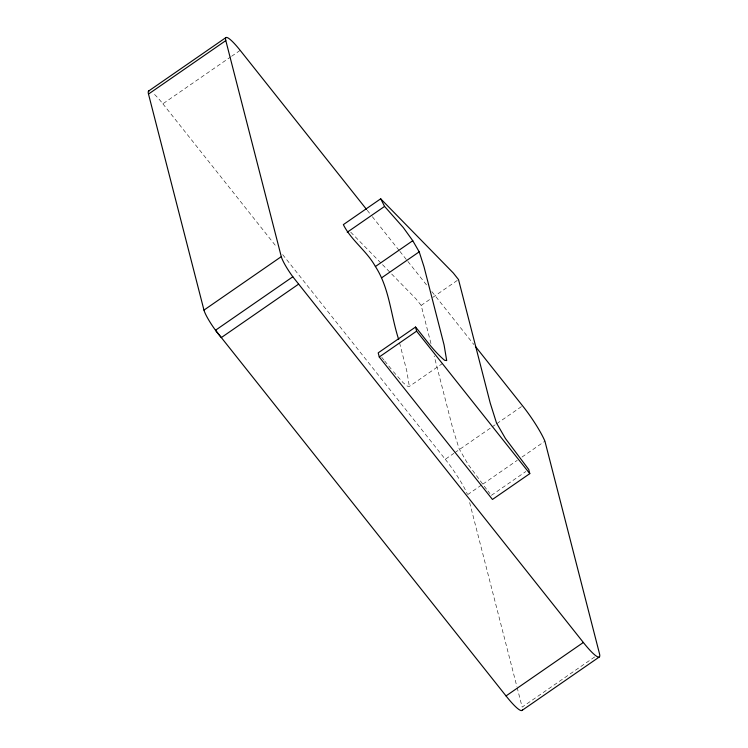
<?xml version="1.0" encoding="UTF-8"?>
<svg xmlns="http://www.w3.org/2000/svg" width="748" height="748" viewBox="0 0 748 748"><rect width="100%" height="100%" fill="white"/><g stroke="black" fill="none" stroke-linecap="round" stroke-linejoin="round"><path stroke-width="0.56" stroke-dasharray="3.74 2.81" d="M154.527 94.435A30.537 4.787 55.3 0 1 162.868 103.813L230.636 56.951M231.59 56.287L240.183 50.35M430.97 343.584L421.171 305.408L431.699 298.115M432.662 297.461L458.515 279.574M393.392 371.672L402.994 382.565L407.23 386.099L409.352 386.417L442.872 363.238M282.651 254.591L445.275 459.291L453.868 453.353M454.821 452.69L491.09 427.613M492.044 426.949L495.859 424.312M496.812 423.649L521.636 406.491M467.622 494.662L481.936 484.76M482.89 484.106L517.251 460.338M522.02 457.037L544.927 441.198M491.399 495.344L525.872 471.502M594.697 656.931L522.16 707.094L517.223 687.88M350.69 232.142L381.686 263.81M382.499 264.642L415.935 298.817L421.171 305.408M384.64 360.938L392.663 370.774M367.231 210.272L371.578 215.751M372.308 216.668L399.17 250.477M399.899 251.393L407.155 260.528M407.884 261.445L427.482 286.119M431.839 291.598L473.942 344.604M381.77 357.348L383.911 360.04M487.883 490.922L489.987 493.577M162.868 103.813L276.844 247.279M486.481 489.155L468.098 464.358L459.188 448.884L452.886 428.922L434.139 355.936M469.651 502.572L516.933 686.758M399.572 342.893L406.753 370.849L409.352 386.417M445.275 459.291A35.231 5.517 55.3 0 1 467.294 493.914"/><path stroke-width="1.12" d="M148.628 91.032L225.933 37.568M298.648 284.109L221.333 337.572A21.402 3.347 55.3 0 1 215.863 330.738L214.003 328.148A21.402 3.347 55.3 0 1 203.97 310.111L148.497 94.061L225.812 40.598A30.537 4.787 55.3 0 1 240.183 50.35L366.501 209.356M203.97 310.111L281.285 256.648L225.812 40.598M380.695 198.809L384.584 206.411L403.322 227.588L412.756 240.706L419.207 251.842L423.994 266.727L444.097 345.024L446.696 360.583L444.583 360.274C433.242 350.812 424.995 338.283 415.551 327.035L378.198 352.86L379.264 356.983L492.455 499.458L529.799 473.634L528.743 469.51L505.442 438.524L496.532 423.059L490.23 403.097L458.515 279.574L453.288 272.992L380.695 198.809L343.351 224.634C351.233 240.435 366.801 250.935 375.403 266.531C389.558 288.27 390.765 315.376 398.703 339.536M347.231 232.235L384.584 206.411M475.401 346.427L522.59 405.827A35.231 5.517 55.3 0 1 544.927 441.198L599.475 653.63A33.501 5.245 55.3 0 1 583.346 642.467L292.823 276.779L215.508 330.242L506.031 695.93A33.501 5.245 55.3 0 0 522.394 709.787M375.403 266.531L412.756 240.706M381.854 277.667L419.207 251.842M379.264 356.983L416.608 331.158L415.551 327.035M506.031 695.93L583.346 642.467M522.001 710.432L599.316 656.968M416.608 331.158L529.799 473.634M292.823 276.779L291.318 274.684A21.402 3.347 55.3 0 1 281.285 256.648M148.497 94.061A30.537 4.787 55.3 0 1 149.263 90.863"/></g></svg>
